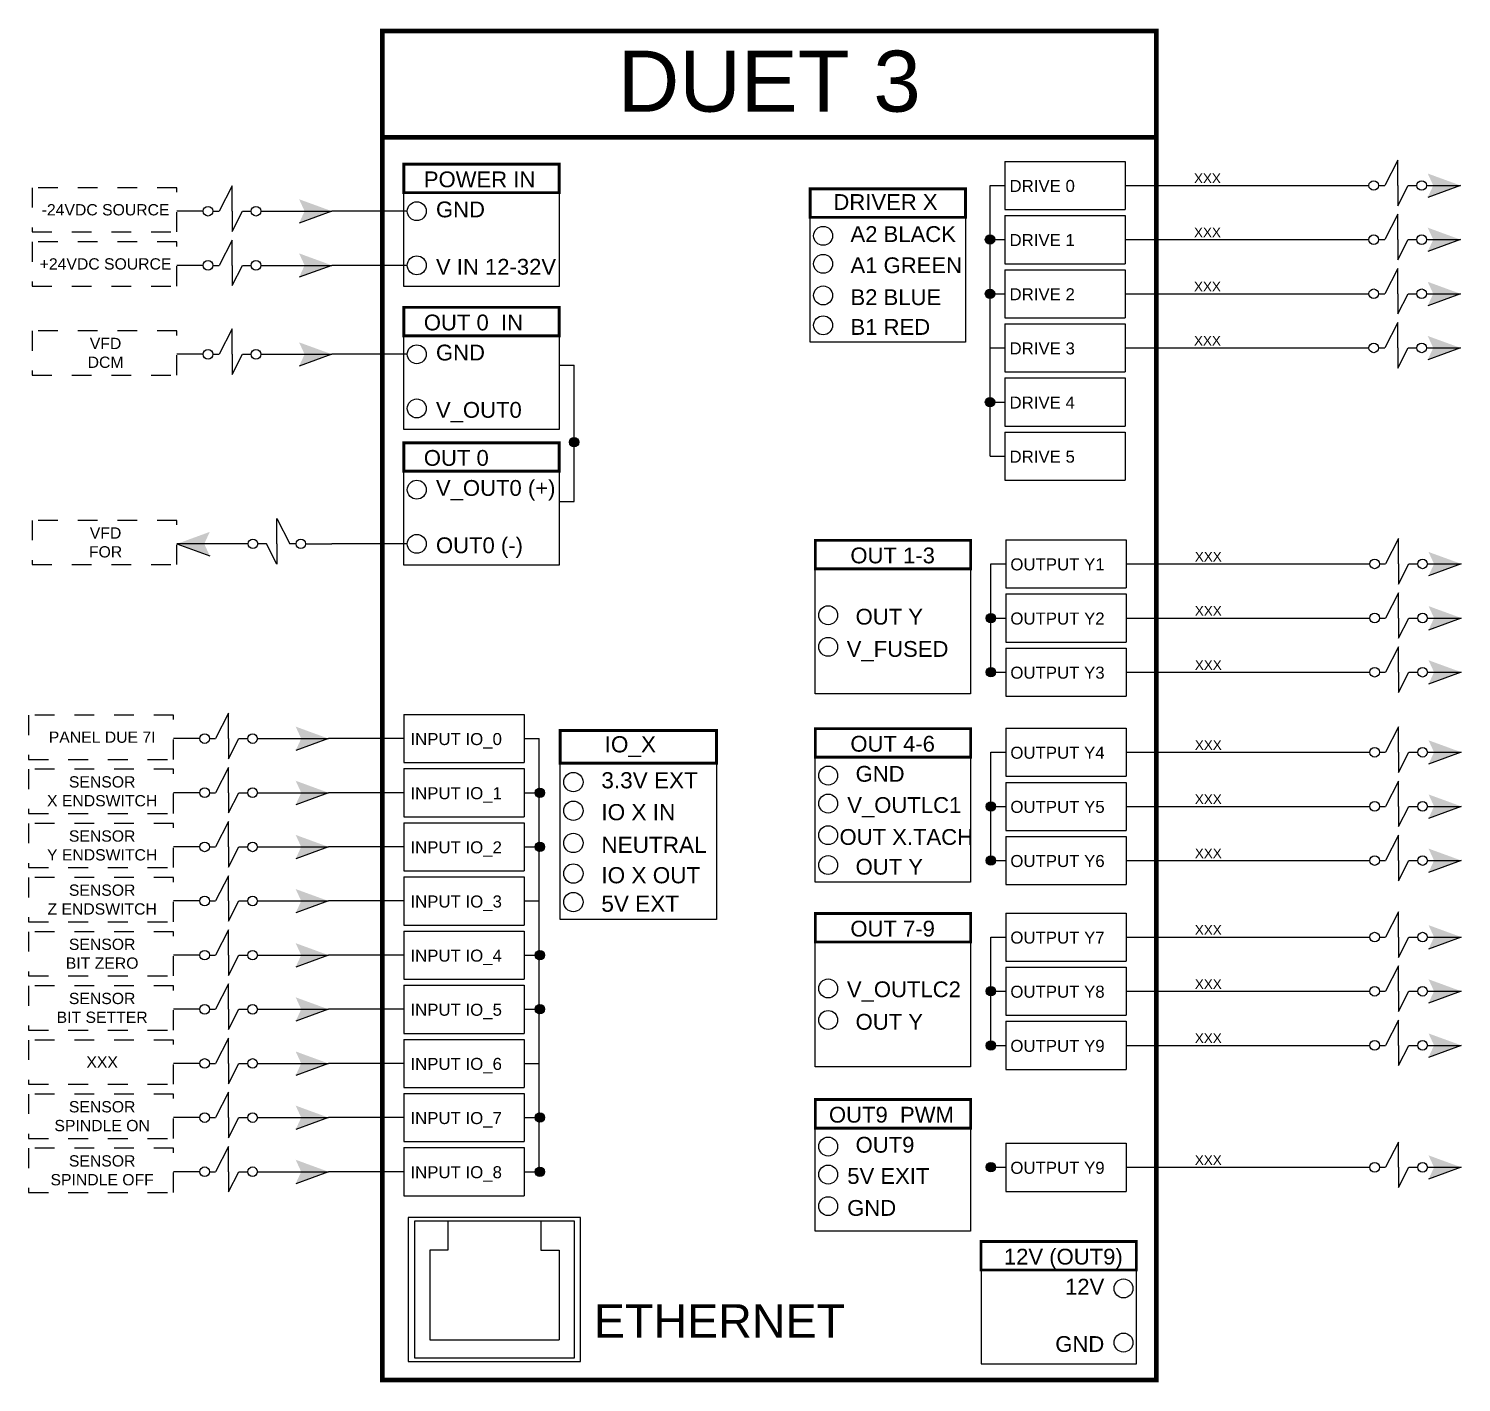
# Model space of a CAD drawing. Header units: inches. Extents: x 0 to 34.5, y 0 to 23.
# Drawn here: x 12.7 to 19.92, y 11.92 to 18.74 of the extents above; entities that cross this region are included whole.
import ezdxf

# ---------------------------------------------------------------- set-up
doc = ezdxf.new("R2010")
doc.units = ezdxf.units.IN
doc.header["$MEASUREMENT"] = 0
doc.linetypes.add('DOTS', pattern=[0.1, 0.05, -0.05])
doc.layers.add('BDYFRM', color=7, linetype='Continuous')
doc.layers.add('TEMPLATE', color=5, linetype='Continuous')
doc.styles.get("Standard").update_dxf_attribs({"font": 'Arial.ttf'})

# ---------------------------------------------------------------- blocks, each defined once
blk = doc.blocks.new('DUET 3')
h = blk.add_hatch(color=256)
h.dxf.hatch_style = 1
h.paths.add_polyline_path([(5.9969, 3.971), (5.8829, 4.0126), (5.9021, 3.971), (5.8829, 3.9294)])
h = blk.add_hatch(color=256)
h.dxf.hatch_style = 1
h.paths.add_polyline_path([(2.0726, 3.8816), (1.9586, 3.9232), (1.9778, 3.8816), (1.9586, 3.84)])
h = blk.add_hatch(color=256)
h.dxf.hatch_style = 1
h.paths.add_polyline_path([(5.9969, 3.7828), (5.8829, 3.8244), (5.9021, 3.7828), (5.8829, 3.7412)])
h = blk.add_hatch(color=256)
h.dxf.hatch_style = 1
h.paths.add_polyline_path([(2.0726, 3.6934), (1.9586, 3.735), (1.9778, 3.6934), (1.9586, 3.6519)])
h = blk.add_hatch(color=256)
h.dxf.hatch_style = 1
h.paths.add_polyline_path([(5.9969, 3.5946), (5.8829, 3.6362), (5.9021, 3.5946), (5.8829, 3.553)])
h = blk.add_hatch(color=256)
h.dxf.hatch_style = 1
h.paths.add_polyline_path([(5.9969, 3.4065), (5.8829, 3.448), (5.9021, 3.4065), (5.8829, 3.3649)])
h = blk.add_hatch(color=256)
h.dxf.hatch_style = 1
h.paths.add_polyline_path([(2.0726, 3.3843), (1.9586, 3.4258), (1.9778, 3.3843), (1.9586, 3.3427)])
h = blk.add_hatch(color=256)
h.dxf.hatch_style = 1
h.paths.add_polyline_path([(1.534, 2.7254), (1.648, 2.767), (1.6288, 2.7254), (1.648, 2.6838)])
h = blk.add_hatch(color=256)
h.dxf.hatch_style = 1
h.paths.add_polyline_path([(5.9998, 2.6557), (5.8858, 2.6973), (5.905, 2.6557), (5.8858, 2.6141)])
h = blk.add_hatch(color=256)
h.dxf.hatch_style = 1
h.paths.add_polyline_path([(5.9998, 2.4675), (5.8858, 2.5091), (5.905, 2.4675), (5.8858, 2.4259)])
h = blk.add_hatch(color=256)
h.dxf.hatch_style = 1
h.paths.add_polyline_path([(5.9998, 2.2793), (5.8858, 2.3209), (5.905, 2.2793), (5.8858, 2.2378)])
h = blk.add_hatch(color=256)
h.dxf.hatch_style = 1
h.paths.add_polyline_path([(2.0607, 2.0486), (1.9467, 2.0902), (1.9659, 2.0486), (1.9467, 2.007)])
h = blk.add_hatch(color=256)
h.dxf.hatch_style = 1
h.paths.add_polyline_path([(5.9998, 2.0011), (5.8858, 2.0427), (5.905, 2.0011), (5.8858, 1.9595)])
h = blk.add_hatch(color=256)
h.dxf.hatch_style = 1
h.paths.add_polyline_path([(2.0607, 1.8604), (1.9467, 1.902), (1.9659, 1.8604), (1.9467, 1.8188)])
h = blk.add_hatch(color=256)
h.dxf.hatch_style = 1
h.paths.add_polyline_path([(5.9998, 1.8129), (5.8858, 1.8545), (5.905, 1.8129), (5.8858, 1.7713)])
h = blk.add_hatch(color=256)
h.dxf.hatch_style = 1
h.paths.add_polyline_path([(2.0607, 1.6722), (1.9467, 1.7138), (1.9659, 1.6722), (1.9467, 1.6306)])
h = blk.add_hatch(color=256)
h.dxf.hatch_style = 1
h.paths.add_polyline_path([(5.9998, 1.6247), (5.8858, 1.6663), (5.905, 1.6247), (5.8858, 1.5831)])
h = blk.add_hatch(color=256)
h.dxf.hatch_style = 1
h.paths.add_polyline_path([(2.0607, 1.4841), (1.9467, 1.5256), (1.9659, 1.4841), (1.9467, 1.4425)])
h = blk.add_hatch(color=256)
h.dxf.hatch_style = 1
h.paths.add_polyline_path([(5.9998, 1.3586), (5.8858, 1.4002), (5.905, 1.3586), (5.8858, 1.317)])
h = blk.add_hatch(color=256)
h.dxf.hatch_style = 1
h.paths.add_polyline_path([(2.0607, 1.2959), (1.9467, 1.3375), (1.9659, 1.2959), (1.9467, 1.2543)])
h = blk.add_hatch(color=256)
h.dxf.hatch_style = 1
h.paths.add_polyline_path([(5.9998, 1.1704), (5.8858, 1.212), (5.905, 1.1704), (5.8858, 1.1288)])
h = blk.add_hatch(color=256)
h.dxf.hatch_style = 1
h.paths.add_polyline_path([(2.0607, 1.1077), (1.9467, 1.1493), (1.9659, 1.1077), (1.9467, 1.0661)])
h = blk.add_hatch(color=256)
h.dxf.hatch_style = 1
h.paths.add_polyline_path([(5.9998, 0.9823), (5.8858, 1.0238), (5.905, 0.9823), (5.8858, 0.9407)])
h = blk.add_hatch(color=256)
h.dxf.hatch_style = 1
h.paths.add_polyline_path([(2.0607, 0.9195), (1.9467, 0.9611), (1.9659, 0.9195), (1.9467, 0.8779)])
h = blk.add_hatch(color=256)
h.dxf.hatch_style = 1
h.paths.add_polyline_path([(2.0607, 0.7313), (1.9467, 0.7729), (1.9659, 0.7313), (1.9467, 0.6897)])
h = blk.add_hatch(color=256)
h.dxf.hatch_style = 1
h.paths.add_polyline_path([(5.9998, 0.5585), (5.8858, 0.6), (5.905, 0.5585), (5.8858, 0.5169)])
h = blk.add_hatch(color=256)
h.dxf.hatch_style = 1
h.paths.add_polyline_path([(2.0607, 0.5431), (1.9467, 0.5847), (1.9659, 0.5431), (1.9467, 0.5015)])
at = {"layer": 'BDYFRM', "linetype": 'Continuous'}
for points in [[(4.3773, 3.7828, 1), (4.3448, 3.7828, 1)], [(4.3773, 3.5946, 1), (4.3448, 3.5946, 1)], [(4.3773, 3.2183, 1), (4.3448, 3.2183, 1)], [(2.9312, 3.0785, 1), (2.8986, 3.0785, 1)], [(4.3803, 2.4675, 1), (4.3478, 2.4675, 1)], [(4.3803, 2.2793, 1), (4.3478, 2.2793, 1)], [(2.8121, 1.8604, 1), (2.7795, 1.8604, 1)], [(4.3803, 1.8129, 1), (4.3478, 1.8129, 1)], [(2.8121, 1.6722, 1), (2.7795, 1.6722, 1)], [(4.3803, 1.6247, 1), (4.3478, 1.6247, 1)], [(2.8121, 1.2959, 1), (2.7795, 1.2959, 1)], [(4.3803, 1.1704, 1), (4.3478, 1.1704, 1)], [(2.8121, 1.1077, 1), (2.7795, 1.1077, 1)], [(4.3803, 0.9823, 1), (4.3478, 0.9823, 1)], [(2.8121, 0.7313, 1), (2.7795, 0.7313, 1)], [(2.8121, 0.5431, 1), (2.7795, 0.5431, 1)], [(4.3803, 0.5585, 1), (4.3478, 0.5585, 1)]]:
    blk.add_hatch(color=7, dxfattribs=at).paths.add_polyline_path(points)
for p, q in [((4.8311, 3.971), (5.6786, 3.971)), ((5.8786, 3.971), (5.9969, 3.971)), ((5.9969, 3.971), (5.8829, 3.9294)), ((1.6254, 3.8816), (1.534, 3.8816)), ((1.8254, 3.8816), (2.0726, 3.8816)), ((2.0726, 3.8816), (1.9586, 3.84)), ((2.3348, 3.8816), (2.0726, 3.8816)), ((4.8311, 3.7828), (5.6786, 3.7828)), ((5.8786, 3.7828), (5.9969, 3.7828)), ((5.9969, 3.7828), (5.8829, 3.7412)), ((1.6254, 3.6934), (1.534, 3.6934)), ((1.8254, 3.6934), (2.0726, 3.6934)), ((2.0726, 3.6934), (1.9586, 3.6519)), ((2.3348, 3.6934), (2.0726, 3.6934)), ((4.8311, 3.5946), (5.6786, 3.5946)), ((5.8786, 3.5946), (5.9969, 3.5946)), ((5.9969, 3.5946), (5.8829, 3.553)), ((4.8311, 3.4065), (5.6786, 3.4065)), ((5.8786, 3.4065), (5.9969, 3.4065)), ((5.9969, 3.4065), (5.8829, 3.3649)), ((1.6254, 3.3843), (1.534, 3.3843)), ((1.8254, 3.3843), (2.0726, 3.3843)), ((2.0726, 3.3843), (1.9586, 3.3427)), ((2.3348, 3.3843), (2.0726, 3.3843)), ((1.7812, 2.7254), (1.534, 2.7254)), ((1.534, 2.7254), (1.648, 2.6838)), ((1.9812, 2.7254), (2.0726, 2.7254)), ((2.3348, 2.7254), (2.0726, 2.7254)), ((4.834, 2.6557), (5.6816, 2.6557)), ((5.8816, 2.6557), (5.9998, 2.6557)), ((5.9998, 2.6557), (5.8858, 2.6141)), ((4.834, 2.4675), (5.6816, 2.4675)), ((5.8816, 2.4675), (5.9998, 2.4675)), ((5.9998, 2.4675), (5.8858, 2.4259)), ((4.834, 2.2793), (5.6816, 2.2793)), ((5.8816, 2.2793), (5.9998, 2.2793)), ((5.9998, 2.2793), (5.8858, 2.2378)), ((1.6135, 2.0486), (1.5221, 2.0486)), ((1.8135, 2.0486), (2.0607, 2.0486)), ((2.0607, 2.0486), (1.9467, 2.007)), ((2.3229, 2.0486), (2.0607, 2.0486)), ((4.834, 2.0011), (5.6816, 2.0011)), ((5.8816, 2.0011), (5.9998, 2.0011)), ((5.9998, 2.0011), (5.8858, 1.9595)), ((1.6135, 1.8604), (1.5221, 1.8604)), ((1.8135, 1.8604), (2.0607, 1.8604)), ((2.0607, 1.8604), (1.9467, 1.8188)), ((2.3229, 1.8604), (2.0607, 1.8604)), ((4.834, 1.8129), (5.6816, 1.8129)), ((5.8816, 1.8129), (5.9998, 1.8129)), ((5.9998, 1.8129), (5.8858, 1.7713)), ((1.6135, 1.6722), (1.5221, 1.6722)), ((1.8135, 1.6722), (2.0607, 1.6722)), ((2.0607, 1.6722), (1.9467, 1.6306)), ((2.3229, 1.6722), (2.0607, 1.6722)), ((4.834, 1.6247), (5.6816, 1.6247)), ((5.8816, 1.6247), (5.9998, 1.6247)), ((5.9998, 1.6247), (5.8858, 1.5831)), ((1.6135, 1.4841), (1.5221, 1.4841)), ((1.8135, 1.4841), (2.0607, 1.4841)), ((2.0607, 1.4841), (1.9467, 1.4425)), ((2.3229, 1.4841), (2.0607, 1.4841)), ((4.834, 1.3586), (5.6816, 1.3586)), ((5.8816, 1.3586), (5.9998, 1.3586)), ((5.9998, 1.3586), (5.8858, 1.317)), ((1.6135, 1.2959), (1.5221, 1.2959)), ((1.8135, 1.2959), (2.0607, 1.2959)), ((2.0607, 1.2959), (1.9467, 1.2543)), ((2.3229, 1.2959), (2.0607, 1.2959)), ((4.834, 1.1704), (5.6816, 1.1704)), ((5.8816, 1.1704), (5.9998, 1.1704)), ((5.9998, 1.1704), (5.8858, 1.1288)), ((1.6135, 1.1077), (1.5221, 1.1077)), ((1.8135, 1.1077), (2.0607, 1.1077)), ((2.0607, 1.1077), (1.9467, 1.0661)), ((2.3229, 1.1077), (2.0607, 1.1077)), ((4.834, 0.9823), (5.6816, 0.9823)), ((5.8816, 0.9823), (5.9998, 0.9823)), ((5.9998, 0.9823), (5.8858, 0.9407)), ((1.6135, 0.9195), (1.5221, 0.9195)), ((1.8135, 0.9195), (2.0607, 0.9195)), ((2.0607, 0.9195), (1.9467, 0.8779)), ((2.3229, 0.9195), (2.0607, 0.9195)), ((1.6135, 0.7313), (1.5221, 0.7313)), ((1.8135, 0.7313), (2.0607, 0.7313)), ((2.0607, 0.7313), (1.9467, 0.6897)), ((2.3229, 0.7313), (2.0607, 0.7313)), ((4.834, 0.5585), (5.6816, 0.5585)), ((5.8816, 0.5585), (5.9998, 0.5585)), ((5.9998, 0.5585), (5.8858, 0.5169)), ((1.6135, 0.5431), (1.5221, 0.5431)), ((1.8135, 0.5431), (2.0607, 0.5431)), ((2.0607, 0.5431), (1.9467, 0.5015)), ((2.3229, 0.5431), (2.0607, 0.5431))]:
    blk.add_line(p, q)
at = {"linetype": 'Continuous'}
for points, const_width in [([(4.9391, 4.1381), (2.2477, 4.1381), (2.2477, 4.5077), (4.9391, 4.5077)], 0.0167), ([(2.3229, 3.9459), (2.8631, 3.9459), (2.8631, 4.0448), (2.3229, 4.0448)], 0.01), ([(3.7358, 3.8602), (4.276, 3.8602), (4.276, 3.9591), (3.7358, 3.9591)], 0.01), ([(2.3229, 3.4485), (2.8631, 3.4485), (2.8631, 3.5474), (2.3229, 3.5474)], 0.01), ([(2.3229, 2.9778), (2.8631, 2.9778), (2.8631, 3.0767), (2.3229, 3.0767)], 0.01), ([(3.7535, 2.6388), (4.2937, 2.6388), (4.2937, 2.7377), (3.7535, 2.7377)], 0.01), ([(2.8664, 1.9631), (3.4102, 1.9631), (3.4102, 2.077), (2.8664, 2.077)], 0.01), ([(3.7535, 1.9842), (4.2937, 1.9842), (4.2937, 2.0831), (3.7535, 2.0831)], 0.01), ([(3.7535, 1.3417), (4.2937, 1.3417), (4.2937, 1.4406), (3.7535, 1.4406)], 0.01), ([(3.7535, 0.6948), (4.2937, 0.6948), (4.2937, 0.7938), (3.7535, 0.7938)], 0.01), ([(4.8699, 0.2016), (4.3297, 0.2016), (4.3297, 0.3005), (4.8699, 0.3005)], 0.01)]:
    blk.add_lwpolyline(points, close=True, dxfattribs=dict(at, const_width=const_width))
at = {"linetype": 'DOTS'}
for points in [[(1.0301, 3.8095), (1.534, 3.8095), (1.534, 3.9631), (1.0301, 3.9631)], [(1.0301, 3.6213), (1.534, 3.6213), (1.534, 3.7749), (1.0301, 3.7749)], [(1.0301, 3.3121), (1.534, 3.3121), (1.534, 3.4657), (1.0301, 3.4657)], [(1.0301, 2.6532), (1.534, 2.6532), (1.534, 2.8068), (1.0301, 2.8068)], [(1.0182, 1.9764), (1.5221, 1.9764), (1.5221, 2.13), (1.0182, 2.13)], [(1.0182, 1.7882), (1.5221, 1.7882), (1.5221, 1.9418), (1.0182, 1.9418)], [(1.0182, 1.6001), (1.5221, 1.6001), (1.5221, 1.7537), (1.0182, 1.7537)], [(1.0182, 1.4119), (1.5221, 1.4119), (1.5221, 1.5655), (1.0182, 1.5655)], [(1.0182, 1.2237), (1.5221, 1.2237), (1.5221, 1.3773), (1.0182, 1.3773)], [(1.0182, 1.0355), (1.5221, 1.0355), (1.5221, 1.1891), (1.0182, 1.1891)], [(1.0182, 0.8473), (1.5221, 0.8473), (1.5221, 1.0009), (1.0182, 1.0009)], [(1.0182, 0.6591), (1.5221, 0.6591), (1.5221, 0.8128), (1.0182, 0.8128)], [(1.0182, 0.471), (1.5221, 0.471), (1.5221, 0.6246), (1.0182, 0.6246)]]:
    blk.add_lwpolyline(points, close=True, dxfattribs=at)
for points in [[(2.3229, 3.9459), (2.8631, 3.9459), (2.8631, 3.6196), (2.3229, 3.6196)], [(3.7358, 3.8602), (4.276, 3.8602), (4.276, 3.426), (3.7358, 3.426)], [(2.3229, 3.4485), (2.8631, 3.4485), (2.8631, 3.1223), (2.3229, 3.1223)], [(2.3229, 2.9778), (2.8631, 2.9778), (2.8631, 2.6516), (2.3229, 2.6516)], [(3.7535, 2.6388), (4.2937, 2.6388), (4.2937, 2.2046), (3.7535, 2.2046)], [(2.8664, 1.9631), (3.4102, 1.9631), (3.4102, 1.4199), (2.8664, 1.4199)], [(3.7535, 1.9842), (4.2937, 1.9842), (4.2937, 1.55), (3.7535, 1.55)], [(3.7535, 1.3417), (4.2937, 1.3417), (4.2937, 0.9075), (3.7535, 0.9075)], [(3.7535, 0.6948), (4.2937, 0.6948), (4.2937, 0.3371), (3.7535, 0.3371)], [(4.8699, 0.2016), (4.3297, 0.2016), (4.3297, -0.1246), (4.8699, -0.1246)]]:
    blk.add_lwpolyline(points, close=True)
at = {"color": 7}
for centre in [(5.6953, 3.971), (5.862, 3.971), (1.642, 3.8816), (1.8087, 3.8816), (5.6953, 3.7828), (5.862, 3.7828), (1.642, 3.6934), (1.8087, 3.6934), (5.6953, 3.5946), (5.862, 3.5946), (1.642, 3.3843), (1.8087, 3.3843), (5.6953, 3.4065), (5.862, 3.4065), (1.7979, 2.7254), (1.9646, 2.7254), (5.6983, 2.6557), (5.865, 2.6557), (5.6983, 2.4675), (5.865, 2.4675), (5.6983, 2.2793), (5.865, 2.2793), (1.6301, 2.0486), (1.7968, 2.0486), (5.6983, 2.0011), (5.865, 2.0011), (1.6301, 1.8604), (1.7968, 1.8604), (5.6983, 1.8129), (5.865, 1.8129), (1.6301, 1.6722), (1.7968, 1.6722), (5.6983, 1.6247), (5.865, 1.6247), (1.6301, 1.4841), (1.7968, 1.4841), (5.6983, 1.3586), (5.865, 1.3586), (1.6301, 1.2959), (1.7968, 1.2959), (5.6983, 1.1704), (5.865, 1.1704), (1.6301, 1.1077), (1.7968, 1.1077), (5.6983, 0.9823), (5.865, 0.9823), (1.6301, 0.9195), (1.7968, 0.9195), (1.6301, 0.7313), (1.7968, 0.7313), (1.6301, 0.5431), (1.7968, 0.5431), (5.6983, 0.5585), (5.865, 0.5585)]:
    blk.add_circle(centre, 0.0167, dxfattribs=at)
for centre, radius in [((2.3677, 3.8816), 0.0329), ((3.7806, 3.796), 0.0329), ((2.3677, 3.6934), 0.0329), ((3.7806, 3.6986), 0.0329), ((3.7806, 3.5889), 0.0329), ((3.7806, 3.485), 0.0329), ((2.3677, 3.3843), 0.0329), ((2.3677, 3.1961), 0.0329), ((2.3677, 2.9136), 0.0329), ((2.3677, 2.7254), 0.0329), ((3.7983, 2.4772), 0.0329), ((3.7983, 2.3675), 0.0329), ((3.7983, 1.9199), 0.0329), ((2.9122, 1.8974), 0.0336), ((3.7983, 1.8226), 0.0329), ((2.9122, 1.7979), 0.0336), ((3.7983, 1.7128), 0.0329), ((2.9122, 1.6857), 0.0336), ((2.9122, 1.5795), 0.0336), ((3.7983, 1.609), 0.0329), ((2.9122, 1.4805), 0.0336), ((3.7983, 1.1801), 0.0329), ((3.7983, 1.0704), 0.0329), ((3.7983, 0.6306), 0.0329), ((3.7983, 0.5333), 0.0329), ((3.7983, 0.4235), 0.0329), ((4.8252, 0.1374), 0.0329), ((4.8252, -0.0508), 0.0329)]:
    blk.add_circle(centre, radius)
at = {"layer": 'BDYFRM', "color": 7, "linetype": 'Continuous'}
for p, q in [((4.4129, 4.0546), (4.4129, 3.8874)), ((4.4129, 4.0546), (4.8311, 4.0546)), ((4.8311, 4.0546), (4.8311, 3.8874)), ((5.7786, 4.059), (5.7335, 3.971)), ((5.7786, 3.971), (5.7786, 4.059)), ((1.7254, 3.9696), (1.6802, 3.8816)), ((1.7254, 3.8816), (1.7254, 3.9696)), ((4.361, 3.971), (4.4129, 3.971)), ((4.361, 3.4065), (4.361, 3.971)), ((5.712, 3.971), (5.7335, 3.971)), ((5.7786, 3.971), (5.7786, 3.9006)), ((5.7786, 3.9006), (5.8148, 3.971)), ((5.8148, 3.971), (5.8453, 3.971)), ((4.4129, 3.8874), (4.8311, 3.8874)), ((1.6587, 3.8816), (1.6802, 3.8816)), ((1.7254, 3.8816), (1.7254, 3.8112)), ((1.7254, 3.8112), (1.7615, 3.8816)), ((1.7615, 3.8816), (1.792, 3.8816)), ((4.4129, 3.8665), (4.4129, 3.6992)), ((4.4129, 3.8665), (4.8311, 3.8665)), ((4.8311, 3.8665), (4.8311, 3.6992)), ((5.7786, 3.8708), (5.7335, 3.7828)), ((5.7786, 3.7828), (5.7786, 3.8708)), ((1.7254, 3.7814), (1.6802, 3.6934)), ((1.7254, 3.6934), (1.7254, 3.7814)), ((4.361, 3.7828), (4.4129, 3.7828)), ((5.712, 3.7828), (5.7335, 3.7828)), ((5.7786, 3.7828), (5.7786, 3.7124)), ((5.7786, 3.7124), (5.8148, 3.7828)), ((5.8148, 3.7828), (5.8453, 3.7828)), ((1.6587, 3.6934), (1.6802, 3.6934)), ((1.7254, 3.6934), (1.7254, 3.6231)), ((1.7254, 3.6231), (1.7615, 3.6934)), ((1.7615, 3.6934), (1.792, 3.6934)), ((4.4129, 3.6992), (4.8311, 3.6992)), ((4.4129, 3.6783), (4.8311, 3.6783)), ((4.4129, 3.6783), (4.4129, 3.511)), ((4.8311, 3.6783), (4.8311, 3.511)), ((5.7786, 3.6826), (5.7335, 3.5946)), ((5.7786, 3.5946), (5.7786, 3.6826)), ((4.361, 3.5946), (4.4129, 3.5946)), ((5.712, 3.5946), (5.7335, 3.5946)), ((5.7786, 3.5946), (5.7786, 3.5243)), ((5.7786, 3.5243), (5.8148, 3.5946)), ((5.8148, 3.5946), (5.8453, 3.5946)), ((4.4129, 3.511), (4.8311, 3.511)), ((4.4129, 3.4901), (4.8311, 3.4901)), ((4.4129, 3.4901), (4.4129, 3.3228)), ((4.8311, 3.4901), (4.8311, 3.3228)), ((5.7786, 3.4944), (5.7335, 3.4065)), ((5.7786, 3.4065), (5.7786, 3.4944)), ((1.7254, 3.4722), (1.6802, 3.3843)), ((1.7254, 3.3843), (1.7254, 3.4722)), ((4.361, 3.4065), (4.4129, 3.4065)), ((4.361, 3.0301), (4.361, 3.4065)), ((5.712, 3.4065), (5.7335, 3.4065)), ((5.7786, 3.4065), (5.7786, 3.3361)), ((5.7786, 3.3361), (5.8148, 3.4065)), ((5.8148, 3.4065), (5.8453, 3.4065)), ((1.6587, 3.3843), (1.6802, 3.3843)), ((1.7254, 3.3843), (1.7254, 3.3139)), ((1.7254, 3.3139), (1.7615, 3.3843)), ((1.7615, 3.3843), (1.792, 3.3843)), ((2.8631, 3.3462), (2.9149, 3.3462)), ((2.9149, 2.8729), (2.9149, 3.3462)), ((4.4129, 3.3228), (4.8311, 3.3228)), ((4.4129, 3.3019), (4.8311, 3.3019)), ((4.4129, 3.3019), (4.4129, 3.1346)), ((4.8311, 3.3019), (4.8311, 3.1346)), ((4.361, 3.2183), (4.4129, 3.2183)), ((4.4129, 3.1346), (4.8311, 3.1346)), ((4.4129, 3.1137), (4.8311, 3.1137)), ((4.4129, 3.1137), (4.4129, 2.9464)), ((4.8311, 3.1137), (4.8311, 2.9464)), ((4.361, 3.0301), (4.4129, 3.0301)), ((4.4129, 2.9464), (4.8311, 2.9464)), ((2.8631, 2.8729), (2.9149, 2.8729)), ((1.8812, 2.7254), (1.8812, 2.8134)), ((1.8812, 2.8134), (1.9264, 2.7254)), ((5.7816, 2.7437), (5.7364, 2.6557)), ((5.7816, 2.6557), (5.7816, 2.7437)), ((1.8451, 2.7254), (1.8146, 2.7254)), ((1.8812, 2.655), (1.8451, 2.7254)), ((1.8812, 2.7254), (1.8812, 2.655)), ((1.9479, 2.7254), (1.9264, 2.7254)), ((4.4159, 2.7393), (4.4159, 2.5721)), ((4.4159, 2.7393), (4.834, 2.7393)), ((4.834, 2.7393), (4.834, 2.5721)), ((4.364, 2.6557), (4.4159, 2.6557)), ((4.364, 2.2793), (4.364, 2.6557)), ((5.715, 2.6557), (5.7364, 2.6557)), ((5.7816, 2.6557), (5.7816, 2.5853)), ((5.7816, 2.5853), (5.8178, 2.6557)), ((5.8178, 2.6557), (5.8483, 2.6557)), ((4.4159, 2.5721), (4.834, 2.5721)), ((4.4159, 2.5512), (4.4159, 2.3839)), ((4.4159, 2.5512), (4.834, 2.5512)), ((4.834, 2.5512), (4.834, 2.3839)), ((5.7816, 2.5555), (5.7364, 2.4675)), ((5.7816, 2.4675), (5.7816, 2.5555)), ((4.364, 2.4675), (4.4159, 2.4675)), ((5.715, 2.4675), (5.7364, 2.4675)), ((5.7816, 2.4675), (5.7816, 2.3971)), ((5.7816, 2.3971), (5.8178, 2.4675)), ((5.8178, 2.4675), (5.8483, 2.4675)), ((4.4159, 2.3839), (4.834, 2.3839)), ((4.4159, 2.363), (4.834, 2.363)), ((4.4159, 2.363), (4.4159, 2.1957)), ((4.834, 2.363), (4.834, 2.1957)), ((5.7816, 2.3673), (5.7364, 2.2793)), ((5.7816, 2.2793), (5.7816, 2.3673)), ((4.364, 2.2793), (4.4159, 2.2793)), ((5.715, 2.2793), (5.7364, 2.2793)), ((5.7816, 2.2793), (5.7816, 2.209)), ((5.7816, 2.209), (5.8178, 2.2793)), ((5.8178, 2.2793), (5.8483, 2.2793)), ((4.4159, 2.1957), (4.834, 2.1957)), ((1.7135, 2.1366), (1.6683, 2.0486)), ((1.7135, 2.0486), (1.7135, 2.1366)), ((2.3229, 2.1322), (2.7411, 2.1322)), ((2.3229, 2.1322), (2.3229, 1.965)), ((2.7411, 2.1322), (2.7411, 1.965)), ((1.6468, 2.0486), (1.6683, 2.0486)), ((1.7135, 2.0486), (1.7135, 1.9782)), ((1.7135, 1.9782), (1.7496, 2.0486)), ((1.7496, 2.0486), (1.7801, 2.0486)), ((2.7411, 2.0486), (2.7929, 2.0486)), ((2.7929, 1.6722), (2.7929, 2.0486)), ((4.4159, 2.0847), (4.4159, 1.9175)), ((4.4159, 2.0847), (4.834, 2.0847)), ((4.834, 2.0847), (4.834, 1.9175)), ((5.7816, 2.0891), (5.7364, 2.0011)), ((5.7816, 2.0011), (5.7816, 2.0891)), ((4.364, 2.0011), (4.4159, 2.0011)), ((4.364, 1.6247), (4.364, 2.0011)), ((5.715, 2.0011), (5.7364, 2.0011)), ((5.7816, 2.0011), (5.7816, 1.9307)), ((5.7816, 1.9307), (5.8178, 2.0011)), ((5.8178, 2.0011), (5.8483, 2.0011)), ((1.7135, 1.9484), (1.6683, 1.8604)), ((1.7135, 1.8604), (1.7135, 1.9484)), ((2.3229, 1.965), (2.7411, 1.965)), ((2.3229, 1.9441), (2.7411, 1.9441)), ((2.3229, 1.9441), (2.3229, 1.7768)), ((2.7411, 1.9441), (2.7411, 1.7768)), ((4.4159, 1.9175), (4.834, 1.9175)), ((4.4159, 1.8965), (4.4159, 1.7293)), ((4.4159, 1.8965), (4.834, 1.8965)), ((4.834, 1.8965), (4.834, 1.7293)), ((5.7816, 1.9009), (5.7364, 1.8129)), ((5.7816, 1.8129), (5.7816, 1.9009)), ((1.6468, 1.8604), (1.6683, 1.8604)), ((1.7135, 1.8604), (1.7135, 1.79)), ((1.7135, 1.79), (1.7496, 1.8604)), ((1.7496, 1.8604), (1.7801, 1.8604)), ((2.7411, 1.8604), (2.7929, 1.8604)), ((2.7929, 1.4841), (2.7929, 1.8604)), ((4.364, 1.8129), (4.4159, 1.8129)), ((5.715, 1.8129), (5.7364, 1.8129)), ((5.7816, 1.8129), (5.7816, 1.7425)), ((5.7816, 1.7425), (5.8178, 1.8129)), ((5.8178, 1.8129), (5.8483, 1.8129)), ((1.7135, 1.7602), (1.6683, 1.6722)), ((1.7135, 1.6722), (1.7135, 1.7602)), ((2.3229, 1.7768), (2.7411, 1.7768)), ((2.3229, 1.7559), (2.3229, 1.5886)), ((2.3229, 1.7559), (2.7411, 1.7559)), ((2.7411, 1.7559), (2.7411, 1.5886)), ((4.4159, 1.7293), (4.834, 1.7293)), ((4.4159, 1.7084), (4.834, 1.7084)), ((4.4159, 1.7084), (4.4159, 1.5411)), ((4.834, 1.7084), (4.834, 1.5411)), ((5.7816, 1.7127), (5.7364, 1.6247)), ((5.7816, 1.6247), (5.7816, 1.7127)), ((1.6468, 1.6722), (1.6683, 1.6722)), ((1.7135, 1.6722), (1.7135, 1.6019)), ((1.7135, 1.6019), (1.7496, 1.6722)), ((1.7496, 1.6722), (1.7801, 1.6722)), ((2.7411, 1.6722), (2.7929, 1.6722)), ((4.364, 1.6247), (4.4159, 1.6247)), ((5.715, 1.6247), (5.7364, 1.6247)), ((5.7816, 1.6247), (5.7816, 1.5543)), ((5.7816, 1.5543), (5.8178, 1.6247)), ((5.8178, 1.6247), (5.8483, 1.6247)), ((1.7135, 1.572), (1.6683, 1.4841)), ((1.7135, 1.4841), (1.7135, 1.572)), ((2.3229, 1.5886), (2.7411, 1.5886)), ((2.3229, 1.5677), (2.3229, 1.4004)), ((2.3229, 1.5677), (2.7411, 1.5677)), ((2.7411, 1.5677), (2.7411, 1.4004)), ((4.4159, 1.5411), (4.834, 1.5411)), ((1.6468, 1.4841), (1.6683, 1.4841)), ((1.7135, 1.4841), (1.7135, 1.4137)), ((1.7135, 1.4137), (1.7496, 1.4841)), ((1.7496, 1.4841), (1.7801, 1.4841)), ((2.7411, 1.4841), (2.7929, 1.4841)), ((2.7929, 1.1077), (2.7929, 1.4841)), ((5.7816, 1.4466), (5.7364, 1.3586)), ((5.7816, 1.3586), (5.7816, 1.4466)), ((2.3229, 1.4004), (2.7411, 1.4004)), ((4.4159, 1.4423), (4.4159, 1.275)), ((4.4159, 1.4423), (4.834, 1.4423)), ((4.834, 1.4423), (4.834, 1.275)), ((1.7135, 1.3838), (1.6683, 1.2959)), ((1.7135, 1.2959), (1.7135, 1.3838)), ((2.3229, 1.3795), (2.7411, 1.3795)), ((2.3229, 1.3795), (2.3229, 1.2122)), ((2.7411, 1.3795), (2.7411, 1.2122)), ((4.364, 1.3586), (4.4159, 1.3586)), ((4.364, 0.9823), (4.364, 1.3586)), ((5.715, 1.3586), (5.7364, 1.3586)), ((5.7816, 1.3586), (5.7816, 1.2882)), ((5.7816, 1.2882), (5.8178, 1.3586)), ((5.8178, 1.3586), (5.8483, 1.3586)), ((1.6468, 1.2959), (1.6683, 1.2959)), ((1.7135, 1.2959), (1.7135, 1.2255)), ((1.7135, 1.2255), (1.7496, 1.2959)), ((1.7496, 1.2959), (1.7801, 1.2959)), ((2.7411, 1.2959), (2.7929, 1.2959)), ((2.7929, 0.9195), (2.7929, 1.2959)), ((4.4159, 1.275), (4.834, 1.275)), ((4.4159, 1.2541), (4.4159, 1.0868)), ((4.4159, 1.2541), (4.834, 1.2541)), ((4.834, 1.2541), (4.834, 1.0868)), ((5.7816, 1.2584), (5.7364, 1.1704)), ((5.7816, 1.1704), (5.7816, 1.2584)), ((1.7135, 1.1957), (1.6683, 1.1077)), ((1.7135, 1.1077), (1.7135, 1.1957)), ((2.3229, 1.2122), (2.7411, 1.2122)), ((2.3229, 1.1913), (2.3229, 1.0241)), ((2.3229, 1.1913), (2.7411, 1.1913)), ((2.7411, 1.1913), (2.7411, 1.0241)), ((4.364, 1.1704), (4.4159, 1.1704)), ((5.715, 1.1704), (5.7364, 1.1704)), ((5.7816, 1.1704), (5.7816, 1.1001)), ((5.7816, 1.1001), (5.8178, 1.1704)), ((5.8178, 1.1704), (5.8483, 1.1704)), ((1.6468, 1.1077), (1.6683, 1.1077)), ((1.7135, 1.1077), (1.7135, 1.0373)), ((1.7135, 1.0373), (1.7496, 1.1077)), ((1.7496, 1.1077), (1.7801, 1.1077)), ((2.7411, 1.1077), (2.7929, 1.1077)), ((4.4159, 1.0868), (4.834, 1.0868)), ((4.4159, 1.0659), (4.834, 1.0659)), ((4.4159, 1.0659), (4.4159, 0.8986)), ((4.834, 1.0659), (4.834, 0.8986)), ((5.7816, 1.0702), (5.7364, 0.9823)), ((5.7816, 0.9823), (5.7816, 1.0702)), ((1.7135, 1.0075), (1.6683, 0.9195)), ((1.7135, 0.9195), (1.7135, 1.0075)), ((2.3229, 1.0241), (2.7411, 1.0241)), ((2.3229, 1.0031), (2.3229, 0.8359)), ((2.3229, 1.0031), (2.7411, 1.0031)), ((2.7411, 1.0031), (2.7411, 0.8359)), ((4.364, 0.9823), (4.4159, 0.9823)), ((5.715, 0.9823), (5.7364, 0.9823)), ((5.7816, 0.9823), (5.7816, 0.9119)), ((5.7816, 0.9119), (5.8178, 0.9823)), ((5.8178, 0.9823), (5.8483, 0.9823)), ((1.6468, 0.9195), (1.6683, 0.9195)), ((1.7135, 0.9195), (1.7135, 0.8491)), ((1.7135, 0.8491), (1.7496, 0.9195)), ((1.7496, 0.9195), (1.7801, 0.9195)), ((2.7411, 0.9195), (2.7929, 0.9195)), ((2.7929, 0.5431), (2.7929, 0.9195)), ((4.4159, 0.8986), (4.834, 0.8986)), ((1.7135, 0.8193), (1.6683, 0.7313)), ((1.7135, 0.7313), (1.7135, 0.8193)), ((2.3229, 0.8359), (2.7411, 0.8359)), ((2.3229, 0.815), (2.7411, 0.815)), ((2.3229, 0.815), (2.3229, 0.6477)), ((2.7411, 0.815), (2.7411, 0.6477)), ((1.6468, 0.7313), (1.6683, 0.7313)), ((1.7135, 0.7313), (1.7135, 0.6609)), ((1.7135, 0.6609), (1.7496, 0.7313)), ((1.7496, 0.7313), (1.7801, 0.7313)), ((2.7411, 0.7313), (2.7929, 0.7313)), ((2.3229, 0.6477), (2.7411, 0.6477)), ((1.7135, 0.6311), (1.6683, 0.5431)), ((1.7135, 0.5431), (1.7135, 0.6311)), ((2.3229, 0.6268), (2.3229, 0.4595)), ((2.3229, 0.6268), (2.7411, 0.6268)), ((2.7411, 0.6268), (2.7411, 0.4595)), ((4.4159, 0.6421), (4.834, 0.6421)), ((4.4159, 0.6421), (4.4159, 0.4748)), ((4.834, 0.6421), (4.834, 0.4748)), ((5.7816, 0.6464), (5.7364, 0.5585)), ((5.7816, 0.5585), (5.7816, 0.6464)), ((4.364, 0.5585), (4.4159, 0.5585)), ((5.715, 0.5585), (5.7364, 0.5585)), ((5.7816, 0.5585), (5.7816, 0.4881)), ((5.7816, 0.4881), (5.8178, 0.5585)), ((5.8178, 0.5585), (5.8483, 0.5585)), ((1.6468, 0.5431), (1.6683, 0.5431)), ((1.7135, 0.5431), (1.7135, 0.4728)), ((1.7135, 0.4728), (1.7496, 0.5431)), ((1.7496, 0.5431), (1.7801, 0.5431)), ((2.7411, 0.5431), (2.7929, 0.5431)), ((2.3229, 0.4595), (2.7411, 0.4595)), ((4.4159, 0.4748), (4.834, 0.4748))]:
    blk.add_line(p, q, dxfattribs=at)
at = {"layer": 'BDYFRM', "color": 7, "const_width": 0.0167}
blk.add_lwpolyline([(2.2477, 4.1381), (4.9391, 4.1381), (4.9391, -0.1805), (2.2477, -0.1805)], close=True, dxfattribs=at)
at = {"layer": 'BDYFRM', "color": 7, "linetype": 'Continuous'}
for centre in [(4.361, 3.7828), (4.361, 3.5946), (4.361, 3.2183), (2.9149, 3.0785), (4.364, 2.4675), (4.364, 2.2793), (2.7958, 1.8604), (4.364, 1.8129), (2.7958, 1.6722), (4.364, 1.6247), (2.7958, 1.2959), (4.364, 1.1704), (2.7958, 1.1077), (4.364, 0.9823), (2.7958, 0.7313), (2.7958, 0.5431), (4.364, 0.5585)]:
    blk.add_circle(centre, 0.0163, dxfattribs=at)
at = {"layer": 'TEMPLATE', "color": 7}
for p, q in [((2.9376, 0.384), (2.338, 0.384)), ((2.338, 0.384), (2.338, -0.1168)), ((2.9158, 0.371), (2.3597, 0.371)), ((2.3597, 0.371), (2.3597, -0.1038)), ((2.4762, 0.371), (2.4762, 0.2709)), ((2.7994, 0.371), (2.7994, 0.2709)), ((2.9158, -0.1038), (2.9158, 0.371)), ((2.9376, -0.1168), (2.9376, 0.384)), ((2.4762, 0.2709), (2.4128, 0.2709)), ((2.4128, 0.2709), (2.4128, -0.0414)), ((2.7994, 0.2709), (2.8628, 0.2709)), ((2.8628, 0.2709), (2.8628, -0.0414)), ((2.4128, -0.0414), (2.8628, -0.0414)), ((2.338, -0.1168), (2.9376, -0.1168)), ((2.3597, -0.1038), (2.9158, -0.1038))]:
    blk.add_line(p, q, dxfattribs=at)
for s, width, gutter_width, heights, insert, char_height, attachment_point in [('\\pxqc;DUET 3', 2.691409, 1.0604, [0.3016], (2.2477, 4.4396), 0.212075, 1), ('POWER IN', 0.382827, 1, [0.116], (2.3923, 4.0197), 0.05489, 1), ('DRIVER X', 0.382827, 1, [0.116], (3.8164, 3.9409), 0.05489, 1), ('OUT 0  IN', 0.382827, 1, [0.116], (2.3923, 3.5223), 0.05489, 1), ('OUT 0 ', 0.382827, 1, [0.116], (2.3923, 3.0516), 0.05489, 1), ('OUT 1-3', 0.382827, 1, [0.116], (3.8754, 2.7126), 0.05489, 1), ('IO_X', 0.209511, 1, [0.1156], (3.021, 2.0568), 0.05612, 1), ('OUT 4-6', 0.382827, 1, [0.116], (3.8754, 2.058), 0.05489, 1), ('OUT 7-9', 0.382827, 1, [0.116], (3.8754, 1.4155), 0.05489, 1), ('OUT9  PWM', 0.572285, 1, [0.116], (3.8009, 0.7687), 0.05489, 1), ('12V (OUT9)', 0.572285, 1, [0.116], (4.8225, 0.2754), 0.05489, 3)]:
    blk.add_mtext_dynamic_manual_height_columns(s, width=width, gutter_width=gutter_width, heights=heights, dxfattribs=dict(insert=insert, char_height=char_height, attachment_point=attachment_point))
for s, insert, char_height, width, attachment_point in [('GND', (2.4345, 3.9152), 0.05489, 0.4101, 1), ('A2 BLACK', (3.8759, 3.8295), 0.05489, 0.39715, 1), ('V IN 12-32V', (2.4345, 3.7159), 0.054887, 0.495509, 1), ('A1 GREEN', (3.8759, 3.7211), 0.05489, 0.495509, 1), ('GND', (2.4345, 3.4178), 0.05489, 0.4101, 1), ('V_OUT0', (2.4345, 3.2185), 0.05489, 0.495509, 1), ('V_OUT0 (+)', (2.4345, 2.9472), 0.05489, 0.4101, 1), ('OUT0 (-)', (2.4345, 2.7479), 0.05489, 0.495509, 1), ('OUT Y', (3.8936, 2.4997), 0.05489, 0.495509, 1), ('GND', (3.8936, 1.9535), 0.05489, 0.39715, 1), ('3.3V EXT', (3.0096, 1.9318), 0.05612, 0.406055, 1), ('V_OUTLC1', (3.8647, 1.8451), 0.05489, 0.495509, 1), ('IO X IN', (3.0096, 1.8209), 0.05612, 0.50662, 1), ('V_OUTLC2', (3.8634, 1.2047), 0.05489, 0.495509, 1), ('OUT9', (3.8936, 0.6642), 0.05489, 0.39715, 1), ('5V EXIT', (3.8647, 0.5557), 0.05489, 0.495509, 1), ('12V', (4.7583, 0.171), 0.05489, 0.4101, 3), ('GND', (4.7583, -0.0283), 0.05489, 0.495509, 3)]:
    blk.add_mtext(s, dxfattribs=dict(insert=insert, char_height=char_height, width=width, attachment_point=attachment_point))
at = {"attachment_point": 1}
for s, insert, char_height in [('B2 BLUE', (3.8759, 3.6101), 0.05489), ('B1 RED ', (3.8759, 3.5067), 0.05489), ('V_FUSED', (3.8627, 2.3876), 0.05489), ('NEUTRAL', (3.0096, 1.7074), 0.05612), ('OUT X.TACH', (3.8377, 1.7341), 0.05489), ('IO X OUT ', (3.0096, 1.6017), 0.05612), ('OUT Y', (3.8936, 1.6306), 0.05489), ('5V EXT', (3.0096, 1.5027), 0.05612), ('OUT Y', (3.8936, 1.0916), 0.05489), ('GND', (3.8644, 0.4447), 0.05489)]:
    blk.add_mtext(s, dxfattribs=dict(at, insert=insert, char_height=char_height))
at = {"layer": 'BDYFRM', "color": 7, "linetype": 'Continuous'}
for s, insert, char_height, width, attachment_point in [('DRIVE 0', (4.4288, 3.9903), 0.04182, 0.60971, 1), ('XXX', (5.117, 3.9959), 0.03345, 0.489273, 5), ('DRIVE 1', (4.4288, 3.8021), 0.04182, 0.60971, 1), ('XXX', (5.117, 3.8077), 0.03345, 0.489273, 5), ('DRIVE 2', (4.4288, 3.6139), 0.04182, 0.60971, 1), ('XXX', (5.117, 3.6195), 0.03345, 0.489273, 5), ('XXX', (5.117, 3.4313), 0.03345, 0.489273, 5), ('DRIVE 3', (4.4288, 3.4257), 0.04182, 0.60971, 1), ('DRIVE 4', (4.4288, 3.2375), 0.04182, 0.60971, 1), ('DRIVE 5', (4.4288, 3.0494), 0.04182, 0.60971, 1), ('XXX', (5.12, 2.6806), 0.03345, 0.489273, 5), ('OUTPUT Y1', (4.4317, 2.675), 0.04182, 0.60971, 1), ('XXX', (5.12, 2.4924), 0.03345, 0.489273, 5), ('OUTPUT Y2', (4.4317, 2.4868), 0.04182, 0.60971, 1), ('OUTPUT Y3', (4.4317, 2.2986), 0.04182, 0.60971, 1), ('XXX', (5.12, 2.3042), 0.03345, 0.489273, 5), ('INPUT IO_0', (2.3457, 2.0679), 0.04182, 0.425542, 1), ('XXX', (5.12, 2.026), 0.03345, 0.489273, 5), ('OUTPUT Y4', (4.4317, 2.0204), 0.04182, 0.60971, 1), ('INPUT IO_1', (2.3457, 1.8797), 0.04182, 0.425542, 1), ('XXX', (5.12, 1.8378), 0.03345, 0.489273, 5), ('OUTPUT Y5', (4.4317, 1.8322), 0.04182, 0.60971, 1), ('INPUT IO_2', (2.3457, 1.6915), 0.04182, 0.425542, 1), ('OUTPUT Y6', (4.4317, 1.644), 0.04182, 0.60971, 1), ('XXX', (5.12, 1.6496), 0.03345, 0.489273, 5), ('INPUT IO_3', (2.3457, 1.5033), 0.04182, 0.425542, 1), ('XXX', (5.12, 1.3835), 0.03345, 0.489273, 5), ('OUTPUT Y7', (4.4317, 1.3779), 0.04182, 0.60971, 1), ('INPUT IO_4', (2.3457, 1.3151), 0.04182, 0.425542, 1), ('XXX', (5.12, 1.1953), 0.03345, 0.489273, 5), ('OUTPUT Y8', (4.4317, 1.1897), 0.04182, 0.60971, 1), ('INPUT IO_5', (2.3457, 1.127), 0.04182, 0.425542, 1), ('OUTPUT Y9', (4.4317, 1.0015), 0.04182, 0.60971, 1), ('XXX', (5.12, 1.0072), 0.03345, 0.489273, 5), ('INPUT IO_6', (2.3457, 0.9388), 0.04182, 0.425542, 1), ('INPUT IO_7', (2.3457, 0.7506), 0.04182, 0.425542, 1), ('XXX', (5.12, 0.5834), 0.03345, 0.489273, 5), ('INPUT IO_8', (2.3457, 0.5624), 0.04182, 0.425542, 1), ('OUTPUT Y9', (4.4317, 0.5777), 0.04182, 0.60971, 1)]:
    blk.add_mtext(s, dxfattribs=dict(at, insert=insert, char_height=char_height, width=width, attachment_point=attachment_point))
at = {"layer": 'BDYFRM', "color": 7, "linetype": 'DOTS', "char_height": 0.03921, "width": 0.57345, "attachment_point": 5}
for s, insert in [('-24VDC SOURCE', (1.2857, 3.8863)), ('+24VDC SOURCE', (1.2857, 3.6981)), ('VFD\\PDCM', (1.2857, 3.389)), ('VFD\\PFOR', (1.2857, 2.7301)), ('{\\C256;PANEL DUE 7I}', (1.2738, 2.0533)), ('SENSOR\\PX ENDSWITCH', (1.2738, 1.8651)), ('SENSOR\\PY ENDSWITCH', (1.2738, 1.6769)), ('SENSOR\\PZ ENDSWITCH', (1.2738, 1.4888)), ('SENSOR\\PBIT ZERO', (1.2738, 1.3006)), ('SENSOR \\PBIT SETTER', (1.2738, 1.1124)), ('XXX', (1.2738, 0.9242)), ('SENSOR \\P\\pxqc;SPINDLE ON', (1.2738, 0.736)), ('SENSOR \\PSPINDLE OFF', (1.2738, 0.5478))]:
    blk.add_mtext(s, dxfattribs=dict(at, insert=insert))
at = {"layer": 'TEMPLATE', "color": 7}
blk.add_text('ETHERNET', height=0.11607, dxfattribs=at).set_placement((2.9833, -0.0334))

msp = doc.modelspace()

# ---------------------------------------------------------------- block references
at = {"xscale": 1.449748448139349, "yscale": 1.449748448139349, "zscale": 1.449748448139349}
msp.add_blockref('DUET 3', (11.2203, 12.1911), dxfattribs=at)

doc.saveas('drawing.dxf')
